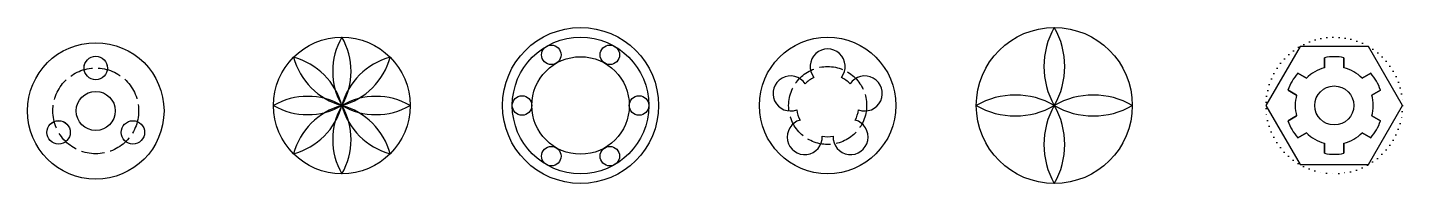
# Model space of a CAD drawing. Header units: millimetres. Extents: x 2295 to 3000, y 1716 to 1796.
import ezdxf

# ---------------------------------------------------------------- set-up
doc = ezdxf.new("R2010")
doc.units = ezdxf.units.MM
doc.linetypes.add('ACAD_ISO02W100', pattern=[15, 12, -3])
doc.linetypes.add('ACAD_ISO07W100', pattern=[3, 0, -3])

# ---------------------------------------------------------------- blocks, each defined once
blk = doc.blocks.new('*U4')
blk.add_circle((6, 6), 6)
blk = doc.blocks.new('*U5')
at = {"color": 0, "linetype": 'ByBlock', "lineweight": -2, "transparency": 16777216}
for p, rotation in [((2331.81, 1766.99), 59.99999999999997), ((2337.81, 1772.99), 120), ((2327.42, 1783.39), 240), ((2321.42, 1777.39), 299.9999999999998), ((2335.61, 1781.19), 180)]:
    blk.add_blockref('*U4', p, dxfattribs=dict(at, rotation=rotation))
blk.add_blockref('*U4', (2323.61, 1769.19), dxfattribs=at)
blk = doc.blocks.new('*U2')
blk.add_blockref('*U5', (-2329.61, -1775.19))
blk = doc.blocks.new('*U3')
at = {"color": 0, "linetype": 'ByBlock', "lineweight": -2, "transparency": 16777216}
blk.add_blockref('*U2', (2329.61, 1775.19), dxfattribs=at)
for p, rotation in [((2310.56, 1742.19), 120), ((2348.67, 1742.19), 240)]:
    blk.add_blockref('*U2', p, dxfattribs=dict(at, rotation=rotation))
blk = doc.blocks.new('*U6')
for centre, start, end in [((30.31, 0), 150, 210), ((-30.31, 0), 330, 30)]:
    blk.add_arc(centre, 35, start, end)
blk = doc.blocks.new('*U7')
at = {"color": 0, "linetype": 'ByBlock', "lineweight": -2, "transparency": 16777216}
for p, rotation in [((2455.8, 1773.47), 180), ((2443.43, 1768.34), 225), ((2468.18, 1768.34), 135), ((2438.3, 1755.97), 270), ((2443.43, 1743.59), 315.0000000000001), ((2468.18, 1743.59), 44.99999999999999), ((2473.3, 1755.97), 90)]:
    blk.add_blockref('*U6', p, dxfattribs=dict(at, rotation=rotation))
blk.add_blockref('*U6', (2455.8, 1738.47), dxfattribs=at)
blk = doc.blocks.new('*U9')
blk.add_circle((0, 0), 5)
blk = doc.blocks.new('*U10')
at = {"color": 0, "linetype": 'ByBlock', "lineweight": -2, "transparency": 16777216}
for p, rotation in [((2563.19, 1781.95), 299.9999999999999), ((2593.19, 1781.95), 240), ((2608.19, 1755.97), 180), ((2563.19, 1729.99), 59.99999999999999), ((2593.19, 1729.99), 120)]:
    blk.add_blockref('*U9', p, dxfattribs=dict(at, rotation=rotation))
blk.add_blockref('*U9', (2548.19, 1755.97), dxfattribs=at)
blk = doc.blocks.new('*U13')
for centre, start, end in [((34.64, 0), 150, 210), ((-34.64, 0), 330, 30)]:
    blk.add_arc(centre, 40, start, end)
blk = doc.blocks.new('*U14')
at = {"color": 0, "linetype": 'ByBlock', "lineweight": -2, "transparency": 16777216}
for p, rotation in [((2821.11, 1775.97), 180), ((2801.11, 1755.97), 270), ((2841.11, 1755.97), 90)]:
    blk.add_blockref('*U13', p, dxfattribs=dict(at, rotation=rotation))
blk.add_blockref('*U13', (2821.11, 1735.97), dxfattribs=at)

msp = doc.modelspace()

# ---------------------------------------------------------------- linework, layer by layer
for p, q in [((2959.64, 1780.46), (2959.64, 1775.33)), ((2959.64, 1775.33), (2959.64, 1780.46)), ((2969.64, 1780.46), (2969.64, 1775.33)), ((2969.64, 1775.33), (2969.64, 1780.46)), ((2945.93, 1772.55), (2950.37, 1769.98)), ((2950.37, 1769.98), (2945.93, 1772.55)), ((2983.35, 1772.55), (2978.91, 1769.98)), ((2978.91, 1769.98), (2983.35, 1772.55)), ((2940.93, 1763.89), (2945.37, 1761.32)), ((2945.37, 1761.32), (2940.93, 1763.89)), ((2988.35, 1763.89), (2983.91, 1761.32)), ((2983.91, 1761.32), (2988.35, 1763.89)), ((2940.93, 1748.05), (2945.37, 1750.62)), ((2945.37, 1750.62), (2940.93, 1748.05)), ((2988.35, 1748.05), (2983.91, 1750.62)), ((2983.91, 1750.62), (2988.35, 1748.05)), ((2945.93, 1739.39), (2950.37, 1741.96)), ((2950.37, 1741.96), (2945.93, 1739.39)), ((2983.35, 1739.39), (2978.91, 1741.96)), ((2978.91, 1741.96), (2983.35, 1739.39)), ((2959.64, 1731.47), (2959.64, 1736.6)), ((2959.64, 1736.6), (2959.64, 1731.47)), ((2969.64, 1731.47), (2969.64, 1736.6)), ((2969.64, 1736.6), (2969.64, 1731.47))]:
    msp.add_line(p, q)
msp.add_lwpolyline([(2947.14, 1786.28), (2929.64, 1755.97), (2947.14, 1725.66), (2982.14, 1725.66), (2999.64, 1755.97), (2982.14, 1786.28)], close=True)
for centre, radius in [((2455.8, 1755.97), 35), ((2578.19, 1755.97), 40), ((2578.19, 1755.97), 35), ((2704.89, 1755.97), 35), ((2821.11, 1755.97), 40), ((2329.61, 1753.19), 35), ((2578.19, 1755.97), 25), ((2329.61, 1753.19), 10), ((2964.64, 1755.97), 10)]:
    msp.add_circle(centre, radius)
at = {"linetype": 'ACAD_ISO07W100'}
msp.add_circle((2964.64, 1755.97), 35, dxfattribs=at)
at = {"linetype": 'ACAD_ISO02W100'}
for centre, radius in [((2329.61, 1753.19), 22), ((2704.89, 1755.97), 20)]:
    msp.add_circle(centre, radius, dxfattribs=at)
for centre, radius, start, end in [((2704.89, 1775.97), 9, 321.31781, 218.68219), ((2964.64, 1755.97), 25, 78.46304, 101.53696), ((2685.87, 1762.15), 9, 33.31781, 290.68219), ((2704.89, 1755.97), 16, 116.04656, 135.95344), ((2704.89, 1755.97), 16, 44.04656, 63.95344), ((2723.92, 1762.15), 9, 249.31781, 146.68219), ((2964.64, 1755.97), 25, 138.46304, 161.53696), ((2964.64, 1755.97), 20, 104.47751, 135.52249), ((2964.64, 1755.97), 20, 44.47751, 75.52249), ((2964.64, 1755.97), 25, 18.46304, 41.53696), ((2964.64, 1755.97), 20, 164.47751, 195.52249), ((2964.64, 1755.97), 20, 344.47751, 15.52249), ((2693.14, 1739.79), 9, 105.31781, 2.68219), ((2704.89, 1755.97), 16, 188.04656, 207.95344), ((2716.65, 1739.79), 9, 177.31781, 74.68219), ((2704.89, 1755.97), 16, 332.04656, 351.95344), ((2964.64, 1755.97), 25, 198.46304, 221.53696), ((2964.64, 1755.97), 20, 224.47751, 255.52249), ((2964.64, 1755.97), 20, 284.47751, 315.52249), ((2964.64, 1755.97), 25, 318.46304, 341.53696), ((2704.89, 1755.97), 16, 260.04656, 279.95344), ((2964.64, 1755.97), 25, 258.46304, 281.53696)]:
    msp.add_arc(centre, radius, start, end)

# ---------------------------------------------------------------- block references
for name in ['*U7', '*U14', '*U10', '*U3']:
    msp.add_blockref(name, (0, 0))

doc.saveas('drawing.dxf')
